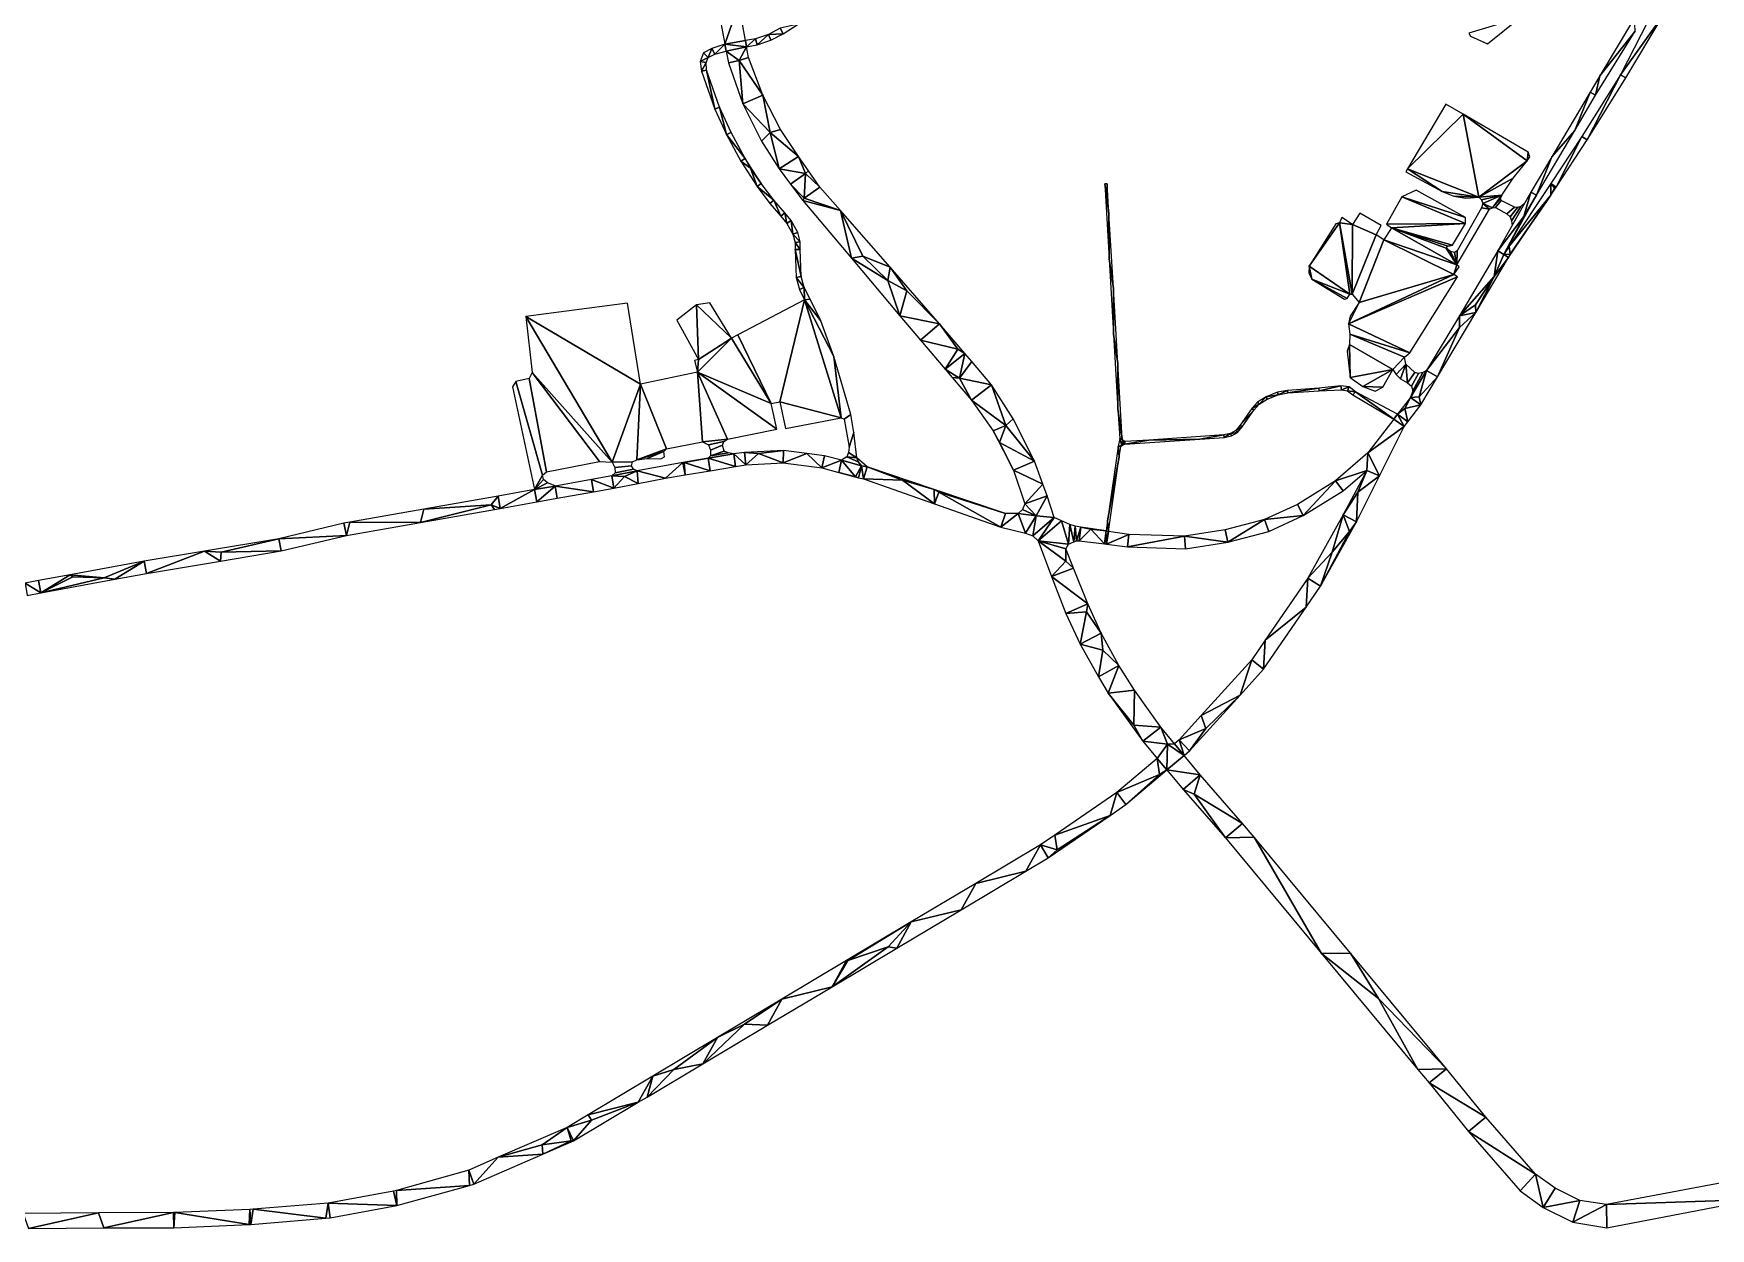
# Model space of a CAD drawing. Extents: x -30359 to 26190, y -30889 to 30041.
# Drawn here: x -3902 to 2783, y -12886 to -8122 of the extents above; entities that cross this region are included whole.
import ezdxf

# ---------------------------------------------------------------- set-up
doc = ezdxf.new("R2010")
doc.units = 0

msp = doc.modelspace()

# ---------------------------------------------------------------- linework, layer by layer
at = {"layer": 'mg_to_dxf', "color": 251}
for points in [[(-1145.38, -8165.16), (-1089.5, -8005.16), (-1173.38, -8016.16)], [(-1063.75, -8150.16), (-1089.5, -8005.16), (-1145.38, -8165.16)], [(2599.13, -8044.16), (2561.5, -8019.16), (2424.5, -8286.16)], [(-913, -8123.16), (-853.63, -8085.16), (-925.5, -8101.16)], [(1819.75, -8121.16), (1827.13, -8133.16), (1894, -8163.16), (2023.88, -8059.16)], [(2481, -8059.16), (2342, -8290.16), (2483, -8113.16)], [(2599.13, -8044.16), (2424.5, -8286.16), (2445.63, -8299.16)], [(-1059.37, -8175.16), (-1063.75, -8150.16), (-1145.38, -8165.16)], [(-1023.5, -8143.16), (-1063.75, -8150.16), (-1059.37, -8175.16)], [(-1023.5, -8143.16), (-1059.37, -8175.16), (-1017.25, -8167.16)], [(-972.12, -8126.16), (-1023.5, -8143.16), (-1017.25, -8167.16)], [(-1017.25, -8167.16), (-962.25, -8149.16), (-972.12, -8126.16)], [(-913, -8123.16), (-925.5, -8101.16), (-972.12, -8126.16)], [(-972.12, -8126.16), (-962.25, -8149.16), (-913, -8123.16)], [(2342, -8290.16), (2325.13, -8368.16), (2483, -8113.16)], [(-1231.25, -8199.16), (-1244, -8234.16), (-1212.13, -8218.16)], [(-1212.13, -8218.16), (-1244, -8234.16), (-1220.5, -8238.16)], [(-1231.25, -8199.16), (-1212.13, -8218.16), (-1198.13, -8182.16)], [(-1212.13, -8218.16), (-1186.25, -8204.16), (-1198.13, -8182.16)], [(-1198.13, -8182.16), (-1186.25, -8204.16), (-1145.38, -8165.16)], [(-1186.25, -8204.16), (-1140.38, -8192.16), (-1145.38, -8165.16)], [(-1145.38, -8165.16), (-1140.38, -8192.16), (-1059.37, -8175.16)], [(-1140.38, -8192.16), (-1089, -8230.16), (-1059.37, -8175.16)], [(-1140.38, -8192.16), (-1131.38, -8239.16), (-1089, -8230.16)], [(-1089, -8230.16), (-1051.75, -8218.16), (-1059.37, -8175.16)], [(-1089, -8230.16), (-994.75, -8368.16), (-1051.75, -8218.16)], [(-1238.63, -8272.16), (-1220.5, -8238.16), (-1244, -8234.16)], [(-1218.75, -8268.16), (-1220.5, -8238.16), (-1238.63, -8272.16)], [(-1185.88, -8424.16), (-1218.75, -8268.16), (-1238.63, -8272.16)], [(-1167.25, -8416.16), (-1218.75, -8268.16), (-1185.88, -8424.16)], [(-1073.63, -8402.16), (-1089, -8230.16), (-1131.38, -8239.16)], [(-1073.63, -8402.16), (-994.75, -8368.16), (-1089, -8230.16)], [(2270.88, -8533.16), (2291.88, -8546.16), (2424.38, -8286.16)], [(2445.63, -8299.16), (2424.38, -8286.16), (2291.88, -8546.16)], [(2445.63, -8299.16), (2424.5, -8286.16), (2424.38, -8286.16)], [(2303.63, -8356.16), (2325.13, -8368.16), (2342, -8290.16)], [(-1138.5, -8525.16), (-1167.25, -8416.16), (-1185.88, -8424.16)], [(-1167.25, -8416.16), (-1138.5, -8525.16), (-1120.63, -8516.16)], [(-964.5, -8516.16), (-994.75, -8368.16), (-1073.63, -8402.16)], [(-964.5, -8516.16), (-1073.63, -8402.16), (-999.62, -8551.16)], [(-923.75, -8505.16), (-994.75, -8368.16), (-964.5, -8516.16)], [(1797, -8444.16), (1727.75, -8404.16), (1575.63, -8662.16)], [(2242.13, -8508.16), (2303.63, -8356.16), (2150.63, -8614.16)], [(2303.63, -8356.16), (2242.13, -8508.16), (2325.13, -8368.16)], [(1797, -8444.16), (1797, -8444.16), (1575.63, -8662.16), (1860.38, -8774.16)], [(1860.38, -8774.16), (1860.38, -8774.16), (2052.38, -8629.16), (1797, -8444.16)], [(1797, -8444.16), (1797, -8444.16), (2052.38, -8629.16), (2056.25, -8595.16)], [(-1065.13, -8620.16), (-1120.63, -8516.16), (-1138.5, -8525.16)], [(-1138.5, -8525.16), (-1082.37, -8631.16), (-1065.13, -8620.16)], [(-929.75, -8662.16), (-964.5, -8516.16), (-999.62, -8551.16)], [(-851.88, -8612.16), (-923.75, -8505.16), (-964.5, -8516.16)], [(-851.88, -8612.16), (-964.5, -8516.16), (-929.75, -8662.16)], [(2242.13, -8508.16), (2150.63, -8614.16), (2089.13, -8766.16)], [(2167.88, -8734.16), (2270.88, -8533.16), (2147.13, -8720.16)], [(2291.88, -8546.16), (2270.88, -8533.16), (2167.88, -8734.16)], [(-1065.13, -8620.16), (-1082.37, -8631.16), (-1043.88, -8659.16)], [(-1065.13, -8620.16), (-1043.88, -8659.16), (-1000.87, -8720.16)], [(-823.88, -8680.16), (-851.88, -8612.16), (-929.75, -8662.16)], [(-812.63, -8669.16), (-851.88, -8612.16), (-823.88, -8680.16)], [(2056.25, -8595.16), (2056.25, -8595.16), (2052.38, -8629.16), (2062.5, -8613.16)], [(2150.63, -8614.16), (2067.5, -8754.16), (2089.13, -8766.16)], [(-1043.88, -8659.16), (-1082.37, -8631.16), (-1017.37, -8732.16)], [(-1043.88, -8659.16), (-1017.37, -8732.16), (-1000.87, -8720.16)], [(-883.62, -8723.16), (-823.88, -8680.16), (-929.75, -8662.16)], [(-830, -8778.16), (-823.88, -8680.16), (-883.62, -8723.16)], [(-767.38, -8734.16), (-823.88, -8680.16), (-830, -8778.16)], [(-812.63, -8669.16), (-823.88, -8680.16), (-767.38, -8734.16)], [(1713.75, -8752.16), (1713.75, -8752.16), (1575.63, -8662.16), (1568.88, -8674.16)], [(1860.38, -8774.16), (1860.38, -8774.16), (1575.63, -8662.16), (1713.75, -8752.16)], [(1996.38, -8698.16), (1996.38, -8698.16), (2052.38, -8629.16), (1860.38, -8774.16)], [(-1000.87, -8720.16), (-1017.37, -8732.16), (-951.12, -8787.16)], [(-1017.37, -8732.16), (-966.63, -8799.16), (-951.12, -8787.16)], [(-830, -8778.16), (-883.62, -8723.16), (-834.38, -8788.16)], [(-685, -8828.16), (-767.38, -8734.16), (-830, -8778.16)], [(378.63, -8721.16), (368.63, -8721.16), (378.63, -8779.16)], [(368.63, -8721.16), (386.25, -9020.16), (385.5, -8839.16)], [(378.63, -8779.16), (368.63, -8721.16), (385.5, -8839.16)], [(378.63, -8721.16), (378.63, -8779.16), (385.5, -8839.16)], [(1553.13, -8773.16), (1553.13, -8773.16), (1807, -8856.16), (1610.13, -8746.16)], [(1860.38, -8774.16), (1860.38, -8774.16), (1713.75, -8752.16), (1759.88, -8771.16)], [(1860.38, -8774.16), (1951, -8767.16), (1996.38, -8698.16)], [(2067.5, -8754.16), (1935.88, -8989.16), (2038.63, -8852.16)], [(2146.25, -8766.16), (2147.13, -8720.16), (1981, -8970.16)], [(2067.5, -8754.16), (2038.63, -8852.16), (2089.13, -8766.16)], [(2146.25, -8766.16), (2161.5, -8737.16), (2147.13, -8720.16)], [(2146.25, -8766.16), (2167.88, -8734.16), (2161.5, -8737.16)], [(2161.5, -8737.16), (2167.88, -8734.16), (2147.13, -8720.16)], [(-951.12, -8787.16), (-966.63, -8799.16), (-922, -8850.16)], [(-951.12, -8787.16), (-922, -8850.16), (-906.63, -8837.16)], [(-685, -8828.16), (-830, -8778.16), (-834.38, -8788.16)], [(-834.38, -8788.16), (-641.25, -9017.16), (-685, -8828.16)], [(1491.13, -8882.16), (1491.13, -8882.16), (1807, -8879.16), (1553.13, -8773.16)], [(1553.13, -8773.16), (1553.13, -8773.16), (1807, -8879.16), (1807, -8856.16)], [(1807.88, -8779.16), (1807.88, -8779.16), (1860.38, -8774.16), (1759.88, -8771.16)], [(1871, -8817.16), (1772.88, -8989.16), (1772.38, -9044.16), (1902.63, -8822.16)], [(1860.38, -8774.16), (1871, -8785.16), (1951, -8767.16)], [(1871, -8785.16), (1875.5, -8800.16), (1951, -8767.16)], [(1875.5, -8800.16), (1875.5, -8800.16), (1871, -8817.16), (1902.63, -8822.16)], [(1951, -8767.16), (1951, -8767.16), (1875.5, -8800.16), (1914.38, -8817.16)], [(1875.5, -8800.16), (1875.5, -8800.16), (1902.63, -8822.16), (1914.38, -8817.16)], [(1951, -8767.16), (1951, -8767.16), (1914.38, -8817.16), (1946, -8781.16)], [(1914.38, -8817.16), (1926.88, -8815.16), (1949.25, -8788.16), (1946, -8781.16)], [(1926.88, -8815.16), (1971, -8841.16), (2002.5, -8814.16), (1949.25, -8788.16)], [(2038.63, -8852.16), (1958.88, -9003.16), (2089.13, -8766.16)], [(1971, -8841.16), (1984.75, -8853.16), (2013.88, -8815.16), (2002.5, -8814.16)], [(2146.25, -8766.16), (1985.38, -9001.16), (1978.75, -9015.16)], [(2146.25, -8766.16), (1981, -8970.16), (1985.38, -9001.16)], [(1984.75, -8853.16), (1990.25, -8869.16), (2026.75, -8811.16), (2013.88, -8815.16)], [(1990.25, -8869.16), (1992.25, -8888.16), (2044.5, -8795.16), (2026.75, -8811.16)], [(-906.63, -8837.16), (-922, -8850.16), (-898.63, -8879.16)], [(-898.63, -8879.16), (-882, -8868.16), (-906.63, -8837.16)], [(-882, -8868.16), (-898.63, -8879.16), (-874.13, -8922.16)], [(-882, -8868.16), (-874.13, -8922.16), (-855.38, -8915.16)], [(-487.37, -9053.16), (-685, -8828.16), (-595.88, -9010.16)], [(-595.88, -9010.16), (-685, -8828.16), (-641.25, -9017.16)], [(386.25, -9020.16), (403.13, -9138.16), (385.5, -8839.16)], [(1304.5, -8877.16), (1304.5, -8877.16), (1183.38, -9050.16), (1345.13, -9161.16)], [(1304.5, -8877.16), (1304.5, -8877.16), (1289.5, -8881.16), (1183.38, -9050.16)], [(1356, -8884.16), (1356, -8884.16), (1313.63, -8855.16), (1304.5, -8877.16)], [(1354.38, -9161.16), (1354.38, -9161.16), (1304.5, -8877.16), (1345.13, -9161.16)], [(1356, -8884.16), (1356, -8884.16), (1304.5, -8877.16), (1354.38, -9161.16)], [(1356, -8884.16), (1354.38, -9161.16), (1451.25, -8925.16)], [(1451.25, -8925.16), (1470.25, -8888.16), (1385.63, -8838.16), (1356, -8884.16)], [(1512.38, -8897.16), (1512.38, -8897.16), (1807, -8879.16), (1491.13, -8882.16)], [(1512.38, -8897.16), (1512.38, -8897.16), (1755.5, -8966.16), (1807, -8879.16)], [(1935.88, -8989.16), (1958.88, -9003.16), (2038.63, -8852.16)], [(-855.38, -8915.16), (-874.13, -8922.16), (-846, -8952.16)], [(-846, -8952.16), (-874.13, -8922.16), (-865.88, -8955.16)], [(-846, -8952.16), (-865.88, -8955.16), (-845.13, -8983.16)], [(-865.13, -8983.16), (-845.13, -8983.16), (-865.88, -8955.16)], [(1481.5, -8945.16), (1451.25, -8925.16), (1354.38, -9161.16), (1383.38, -9194.16)], [(1383.38, -9194.16), (1383.38, -9194.16), (1760, -9083.16), (1481.5, -8945.16)], [(1512.38, -8897.16), (1512.38, -8897.16), (1481.5, -8945.16), (1772.38, -9044.16)], [(1481.5, -8945.16), (1481.5, -8945.16), (1760, -9083.16), (1772.38, -9044.16)], [(1512.38, -8897.16), (1512.38, -8897.16), (1772.38, -9044.16), (1729.63, -8978.16)], [(1736.13, -8970.16), (1736.13, -8970.16), (1755.5, -8966.16), (1512.38, -8897.16)], [(1512.38, -8897.16), (1729.63, -8978.16), (1736.13, -8970.16)], [(-865.13, -8983.16), (-860.88, -9094.16), (-841, -9091.16)], [(-845.13, -8983.16), (-865.13, -8983.16), (-841, -9091.16)], [(-496.25, -9107.16), (-595.88, -9010.16), (-641.25, -9017.16)], [(-496.25, -9107.16), (-641.25, -9017.16), (-448, -9247.16)], [(-487.37, -9053.16), (-595.88, -9010.16), (-496.25, -9107.16)], [(403.13, -9138.16), (386.25, -9020.16), (403.75, -9320.16)], [(1729.63, -8978.16), (1729.63, -8978.16), (1772.38, -9044.16), (1747, -8991.16)], [(1736.13, -8970.16), (1736.13, -8970.16), (1744.63, -8969.16), (1755.5, -8966.16)], [(1772.38, -9044.16), (1762.5, -8995.16), (1747, -8991.16)], [(1772.88, -8989.16), (1762.5, -8995.16), (1772.38, -9044.16)], [(1782.13, -9247.16), (1921.13, -9091.16), (1935.88, -8989.16)], [(1921.13, -9091.16), (1848.38, -9234.16), (1978.75, -9015.16)], [(1935.88, -8989.16), (1921.13, -9091.16), (1958.88, -9003.16)], [(1921.13, -9091.16), (1978.75, -9015.16), (1958.88, -9003.16)], [(1985.38, -9001.16), (1981, -8970.16), (1958.88, -9003.16)], [(1958.88, -9003.16), (1978.75, -9015.16), (1985.38, -9001.16)], [(-841, -9091.16), (-860.88, -9094.16), (-829.5, -9134.16)], [(-487.37, -9053.16), (-496.25, -9107.16), (-420.63, -9148.16)], [(-487.37, -9053.16), (-420.63, -9148.16), (-289.75, -9279.16)], [(1193.75, -9101.16), (1193.75, -9101.16), (1183.38, -9050.16), (1181.75, -9078.16)], [(1345.13, -9161.16), (1345.13, -9161.16), (1183.38, -9050.16), (1193.75, -9101.16)], [(1760, -9083.16), (1760, -9083.16), (1340.13, -9280.16), (1774.25, -9092.16)], [(1383.38, -9194.16), (1383.38, -9194.16), (1340.13, -9280.16), (1760, -9083.16)], [(1772.38, -9044.16), (1772.38, -9044.16), (1760, -9083.16), (1781.5, -9052.16)], [(1782.13, -9247.16), (1847, -9203.16), (1921.13, -9091.16)], [(1847, -9203.16), (1848.38, -9234.16), (1921.13, -9091.16)], [(-829.5, -9134.16), (-860.88, -9094.16), (-848.25, -9142.16)], [(-829.5, -9134.16), (-848.25, -9142.16), (-828.87, -9184.16)], [(-805, -9181.16), (-829.5, -9134.16), (-828.87, -9184.16)], [(-420.63, -9148.16), (-496.25, -9107.16), (-448, -9247.16)], [(-289.75, -9279.16), (-420.63, -9148.16), (-448, -9247.16)], [(403.13, -9138.16), (403.75, -9320.16), (420.75, -9438.16)], [(1334.88, -9178.16), (1334.88, -9178.16), (1193.75, -9101.16), (1324.88, -9181.16)], [(1334.88, -9178.16), (1334.88, -9178.16), (1345.13, -9161.16), (1193.75, -9101.16)], [(1774.25, -9092.16), (1774.25, -9092.16), (1340.13, -9280.16), (1584.75, -9395.16)], [(-1481.63, -9520.16), (-1481.63, -9520.16), (-1534.38, -9197.16), (-1939.25, -9250.16)], [(-1250.75, -9421.16), (-1250.75, -9421.16), (-1258.88, -9203.16), (-1336.88, -9265.16)], [(-1119.88, -9336.16), (-1119.88, -9336.16), (-1205.88, -9196.16), (-1258.88, -9203.16)], [(-1119.88, -9336.16), (-1119.88, -9336.16), (-1258.88, -9203.16), (-1250.75, -9421.16)], [(-961.38, -9597.16), (-926.88, -9590.16), (-828.87, -9184.16), (-1094.63, -9323.16)], [(-926.88, -9590.16), (-926.88, -9590.16), (-682.12, -9654.16), (-828.87, -9184.16)], [(-805, -9181.16), (-805, -9181.16), (-828.87, -9184.16), (-763.5, -9267.16)], [(-828.87, -9184.16), (-828.87, -9184.16), (-711.12, -9409.16), (-763.5, -9267.16)], [(-828.87, -9184.16), (-828.87, -9184.16), (-682.12, -9654.16), (-711.12, -9409.16)], [(1383.38, -9194.16), (1383.38, -9194.16), (1347.38, -9249.16), (1340.13, -9280.16)], [(1782.13, -9247.16), (1848.38, -9234.16), (1847, -9203.16)], [(-1595.5, -9831.16), (-1595.5, -9831.16), (-1939.25, -9250.16), (-1913.5, -9474.16)], [(-1481.63, -9520.16), (-1481.63, -9520.16), (-1939.25, -9250.16), (-1595.5, -9831.16)], [(-448, -9247.16), (-366.13, -9344.16), (-289.75, -9279.16)], [(-366.13, -9344.16), (-216.63, -9381.16), (-289.75, -9279.16)], [(-216.63, -9381.16), (-189.75, -9397.16), (-289.75, -9279.16)], [(1584.75, -9395.16), (1584.75, -9395.16), (1340.13, -9280.16), (1345.75, -9321.16)], [(1651.75, -9465.16), (1783, -9294.16), (1782.13, -9247.16)], [(1694.63, -9491.16), (1848.38, -9234.16), (1783, -9294.16)], [(1783, -9294.16), (1848.38, -9234.16), (1782.13, -9247.16)], [(-1119.88, -9336.16), (-1250.75, -9421.16), (-1254.75, -9472.16)], [(-1254.75, -9472.16), (-1254.75, -9472.16), (-961.38, -9597.16), (-1119.88, -9336.16)], [(-1119.88, -9336.16), (-1119.88, -9336.16), (-961.38, -9597.16), (-1094.63, -9323.16)], [(-366.13, -9344.16), (-267.88, -9460.16), (-216.63, -9381.16)], [(420.75, -9438.16), (403.75, -9320.16), (421.38, -9619.16)], [(1345.75, -9321.16), (1344.5, -9362.16), (1517, -9461.16), (1563.25, -9412.16)], [(1584.75, -9395.16), (1584.75, -9395.16), (1345.75, -9321.16), (1563.25, -9412.16)], [(1651.75, -9465.16), (1694.63, -9491.16), (1783, -9294.16)], [(-1250.75, -9421.16), (-1267.38, -9426.16), (-1254.75, -9472.16)], [(-682.12, -9654.16), (-669.63, -9660.16), (-643.13, -9641.16), (-711.12, -9409.16)], [(-267.88, -9460.16), (-189.75, -9397.16), (-216.63, -9381.16)], [(-189.75, -9397.16), (-267.88, -9460.16), (-210.5, -9496.16)], [(-189.75, -9397.16), (-210.5, -9496.16), (-161.63, -9430.16)], [(1344.5, -9362.16), (1344.5, -9362.16), (1335.63, -9388.16), (1346.38, -9493.16)], [(1344.5, -9362.16), (1344.5, -9362.16), (1346.38, -9493.16), (1517, -9461.16)], [(1517, -9461.16), (1530.25, -9482.16), (1568.25, -9440.16), (1563.25, -9412.16)], [(-1913.5, -9474.16), (-1925.88, -9497.16), (-1857.25, -9869.16), (-1646, -9828.16)], [(-1595.5, -9831.16), (-1595.5, -9831.16), (-1913.5, -9474.16), (-1646, -9828.16)], [(-1254.75, -9472.16), (-1481.63, -9520.16), (-1378.63, -9778.16), (-1234.5, -9750.16)], [(-1254.75, -9472.16), (-1254.75, -9472.16), (-938.25, -9699.16), (-961.38, -9597.16)], [(-1234.5, -9750.16), (-1234.5, -9750.16), (-1135.5, -9739.16), (-1254.75, -9472.16)], [(-1254.75, -9472.16), (-1254.75, -9472.16), (-1135.5, -9739.16), (-938.25, -9699.16)], [(-239.88, -9493.16), (-210.5, -9496.16), (-267.88, -9460.16)], [(-83.38, -9522.16), (-161.63, -9430.16), (-210.5, -9496.16)], [(420.75, -9438.16), (421.38, -9619.16), (438.38, -9737.16)], [(1517, -9461.16), (1517, -9461.16), (1346.38, -9493.16), (1397.25, -9529.16)], [(1517, -9461.16), (1517, -9461.16), (1397.25, -9529.16), (1477.75, -9532.16)], [(1530.25, -9482.16), (1530.25, -9482.16), (1547.75, -9499.16), (1568.25, -9440.16)], [(1568.25, -9440.16), (1568.25, -9440.16), (1547.75, -9499.16), (1575.5, -9515.16)], [(1568.25, -9440.16), (1568.25, -9440.16), (1575.5, -9515.16), (1604.88, -9474.16)], [(1575.5, -9515.16), (1591.13, -9528.16), (1619.63, -9477.16), (1604.88, -9474.16)], [(1651.75, -9465.16), (1587.63, -9573.16), (1621.88, -9570.16)], [(1596.25, -9547.16), (1587.63, -9573.16), (1651.75, -9465.16), (1637.13, -9473.16)], [(1591.13, -9528.16), (1596.25, -9547.16), (1637.13, -9473.16), (1619.63, -9477.16)], [(1651.75, -9465.16), (1621.88, -9570.16), (1694.63, -9491.16)], [(1621.88, -9570.16), (1629, -9602.16), (1694.63, -9491.16)], [(-1979, -9509.16), (-1991.63, -9530.16), (-1905, -9940.16), (-1872, -9883.16)], [(-1925.88, -9497.16), (-1979, -9509.16), (-1872, -9883.16), (-1857.25, -9869.16)], [(-1481.63, -9520.16), (-1595.5, -9831.16), (-1513.75, -9830.16), (-1496.75, -9822.16)], [(-1481.63, -9520.16), (-1481.63, -9520.16), (-1496.75, -9822.16), (-1378.63, -9778.16)], [(-239.88, -9493.16), (-162.88, -9584.16), (-210.5, -9496.16)], [(-210.5, -9496.16), (-162.88, -9584.16), (-83.38, -9522.16)], [(-83.38, -9522.16), (-162.88, -9584.16), (-25.63, -9685.16)], [(-83.38, -9522.16), (-25.63, -9685.16), (3.88, -9658.16)], [(1059.5, -9562.16), (1056.63, -9552.16), (1012.25, -9571.16)], [(1059.5, -9562.16), (1096.63, -9545.16), (1056.63, -9552.16)], [(1059.5, -9562.16), (1097.88, -9555.16), (1096.63, -9545.16)], [(1096.63, -9545.16), (1097.88, -9555.16), (1221.88, -9536.16)], [(1097.88, -9555.16), (1223, -9547.16), (1221.88, -9536.16)], [(1221.88, -9536.16), (1223, -9547.16), (1310.13, -9526.16)], [(1223, -9547.16), (1312, -9543.16), (1310.13, -9526.16)], [(1310.13, -9526.16), (1312, -9543.16), (1342.38, -9530.16)], [(1312, -9543.16), (1336.75, -9546.16), (1342.38, -9530.16)], [(1342.38, -9530.16), (1336.75, -9546.16), (1368, -9550.16)], [(1336.75, -9546.16), (1357.88, -9562.16), (1368, -9550.16)], [(1368, -9550.16), (1357.88, -9562.16), (1520.75, -9660.16)], [(1368, -9550.16), (1520.75, -9660.16), (1535.88, -9640.16)], [(1477.75, -9532.16), (1477.75, -9532.16), (1397.25, -9529.16), (1446.88, -9548.16)], [(-926.88, -9590.16), (-926.88, -9590.16), (-903.5, -9697.16), (-682.12, -9654.16)], [(-162.88, -9584.16), (-76.25, -9706.16), (-25.63, -9685.16)], [(438.38, -9737.16), (421.38, -9619.16), (428.25, -9736.16)], [(963, -9623.16), (955.25, -9617.16), (908.63, -9684.16)], [(963, -9623.16), (908.63, -9684.16), (916.63, -9690.16)], [(984.13, -9600.16), (977.75, -9592.16), (955.25, -9617.16)], [(963, -9623.16), (984.13, -9600.16), (955.25, -9617.16)], [(1012.25, -9571.16), (977.75, -9592.16), (984.13, -9600.16)], [(1016.75, -9580.16), (1012.25, -9571.16), (984.13, -9600.16)], [(1059.5, -9562.16), (1012.25, -9571.16), (1016.75, -9580.16)], [(1535.88, -9640.16), (1565, -9617.16), (1587.63, -9573.16)], [(1535.88, -9640.16), (1576.25, -9670.16), (1565, -9617.16)], [(1587.63, -9573.16), (1565, -9617.16), (1629, -9602.16)], [(1565, -9617.16), (1576.25, -9670.16), (1629, -9602.16)], [(1587.63, -9573.16), (1629, -9602.16), (1621.88, -9570.16)], [(-669.63, -9660.16), (-650.5, -9771.16), (-631.75, -9712.16), (-643.13, -9641.16)], [(-76.25, -9706.16), (-51.5, -9753.16), (-25.63, -9685.16)], [(-25.63, -9685.16), (-51.5, -9753.16), (88.25, -9827.16)], [(-25.63, -9685.16), (88.25, -9827.16), (3.88, -9658.16)], [(916.63, -9690.16), (908.63, -9684.16), (891.38, -9704.16)], [(916.63, -9690.16), (891.38, -9704.16), (897.75, -9712.16)], [(1561.63, -9689.16), (1520.75, -9660.16), (1417, -9794.16)], [(1463.5, -9886.16), (1561.63, -9689.16), (1417, -9794.16)], [(1535.88, -9640.16), (1520.75, -9660.16), (1561.63, -9689.16)], [(1561.63, -9689.16), (1576.25, -9670.16), (1535.88, -9640.16)], [(-1149.38, -9748.16), (-1135.5, -9739.16), (-1234.5, -9750.16), (-1210.63, -9762.16)], [(-1154.5, -9763.16), (-1149.38, -9748.16), (-1210.63, -9762.16), (-1203.13, -9783.16)], [(-650.5, -9771.16), (-652.5, -9793.16), (-620.13, -9813.16), (-631.75, -9712.16)], [(4.38, -9863.16), (-51.5, -9753.16), (-76.25, -9706.16)], [(4.38, -9863.16), (88.25, -9827.16), (-51.5, -9753.16)], [(428.25, -9736.16), (422.25, -9768.16), (436.5, -9764.16)], [(438.38, -9737.16), (428.25, -9736.16), (440.5, -9743.16)], [(428.25, -9736.16), (436.5, -9764.16), (440.5, -9743.16)], [(440.5, -9743.16), (436.5, -9764.16), (443, -9760.16)], [(440.5, -9743.16), (443, -9760.16), (444.63, -9746.16)], [(444.63, -9746.16), (443, -9760.16), (449, -9749.16)], [(449, -9749.16), (443, -9760.16), (448.75, -9759.16)], [(543.75, -9743.16), (448.75, -9759.16), (747.88, -9739.16)], [(543.75, -9743.16), (449, -9749.16), (448.75, -9759.16)], [(842.88, -9722.16), (543.75, -9743.16), (747.88, -9739.16)], [(844.38, -9732.16), (842.88, -9722.16), (747.88, -9739.16)], [(844.38, -9732.16), (870, -9716.16), (842.88, -9722.16)], [(870, -9716.16), (844.38, -9732.16), (873.63, -9726.16)], [(897.75, -9712.16), (891.38, -9704.16), (870, -9716.16)], [(897.75, -9712.16), (870, -9716.16), (873.63, -9726.16)], [(-1378.63, -9778.16), (-1378.63, -9778.16), (-1496.75, -9822.16), (-1388.75, -9788.16)], [(-1496.75, -9822.16), (-1496.75, -9822.16), (-1455, -9816.16), (-1388.75, -9788.16)], [(-1455, -9816.16), (-1400.75, -9817.16), (-1386.75, -9810.16), (-1388.75, -9788.16)], [(-1212, -9815.16), (-1312.88, -9832.16), (-1307.38, -9832.16)], [(-1307.38, -9832.16), (-1203.88, -9865.16), (-1212, -9815.16)], [(-1203, -9806.16), (-1212, -9815.16), (-1110, -9798.16), (-1132, -9794.16)], [(-1103.25, -9848.16), (-1110, -9798.16), (-1212, -9815.16)], [(-1103.25, -9848.16), (-1212, -9815.16), (-1203.88, -9865.16)], [(-1148.13, -9787.16), (-1154.5, -9763.16), (-1203.13, -9783.16), (-1203, -9806.16)], [(-1132, -9794.16), (-1148.13, -9787.16), (-1203, -9806.16)], [(-1067.38, -9792.16), (-1110, -9798.16), (-1062, -9841.16)], [(-1062, -9841.16), (-1110, -9798.16), (-1103.25, -9848.16)], [(-1067.38, -9792.16), (-1011.5, -9797.16), (-911.5, -9784.16)], [(-1067.38, -9792.16), (-1062, -9841.16), (-1011.5, -9797.16)], [(-1011.5, -9797.16), (-1062, -9841.16), (-913.37, -9834.16)], [(-1011.5, -9797.16), (-913.37, -9834.16), (-911.5, -9784.16)], [(-911.5, -9784.16), (-913.37, -9834.16), (-819.13, -9796.16)], [(-819.13, -9796.16), (-913.37, -9834.16), (-758.75, -9854.16)], [(-758.75, -9854.16), (-749, -9805.16), (-819.13, -9796.16)], [(-681.38, -9823.16), (-749, -9805.16), (-758.75, -9854.16)], [(-691.25, -9872.16), (-681.38, -9823.16), (-758.75, -9854.16)], [(-691.25, -9872.16), (-625.25, -9889.16), (-681.38, -9823.16)], [(-660.13, -9810.16), (-681.38, -9823.16), (-600.63, -9845.16), (-613.75, -9830.16)], [(-625.25, -9889.16), (-600.63, -9845.16), (-681.38, -9823.16)], [(-652.5, -9793.16), (-660.13, -9810.16), (-620.13, -9813.16)], [(-660.13, -9810.16), (-613.75, -9830.16), (-620.13, -9813.16)], [(-613.75, -9830.16), (-600.63, -9845.16), (-578.5, -9850.16), (-620.13, -9813.16)], [(422.25, -9768.16), (380, -10065.16), (426.38, -9810.16)], [(426.38, -9810.16), (380, -10065.16), (384.13, -10107.16)], [(422.25, -9768.16), (432.13, -9770.16), (436.5, -9764.16)], [(432.13, -9770.16), (422.25, -9768.16), (426.38, -9810.16)], [(1417, -9794.16), (1288.88, -9905.16), (1412.88, -9864.16)], [(1417, -9794.16), (1412.88, -9864.16), (1463.5, -9886.16)], [(-1905, -9940.16), (-1869.25, -9900.16), (-1872, -9883.16)], [(-1677.75, -9900.16), (-1588.5, -9934.16), (-1596, -9885.16)], [(-1582.75, -9873.16), (-1596, -9885.16), (-1495.25, -9866.16), (-1510.25, -9859.16)], [(-1596, -9885.16), (-1546.38, -9888.16), (-1495.25, -9866.16)], [(-1596, -9885.16), (-1588.5, -9934.16), (-1546.38, -9888.16)], [(-1517.25, -9845.16), (-1513.75, -9830.16), (-1595.5, -9831.16), (-1584.5, -9852.16)], [(-1546.38, -9888.16), (-1588.5, -9934.16), (-1491.63, -9916.16)], [(-1510.25, -9859.16), (-1517.25, -9845.16), (-1584.5, -9852.16), (-1582.75, -9873.16)], [(-1546.38, -9888.16), (-1491.63, -9916.16), (-1495.25, -9866.16)], [(-1382, -9895.16), (-1312.88, -9832.16), (-1495.25, -9866.16)], [(-1495.25, -9866.16), (-1491.63, -9916.16), (-1382, -9895.16)], [(-1312.88, -9832.16), (-1382, -9895.16), (-1304.25, -9881.16)], [(-1307.38, -9832.16), (-1312.88, -9832.16), (-1304.25, -9881.16)], [(-1203.88, -9865.16), (-1307.38, -9832.16), (-1304.25, -9881.16)], [(-613.63, -9893.16), (-625.25, -9889.16), (-691.25, -9872.16)], [(-613.63, -9893.16), (-600.63, -9845.16), (-625.25, -9889.16)], [(-613.63, -9893.16), (-593, -9898.16), (-600.63, -9845.16)], [(-593, -9898.16), (-578.5, -9850.16), (-600.63, -9845.16)], [(-437.5, -9903.16), (-578.5, -9850.16), (-593, -9898.16)], [(-311.25, -9940.16), (-578.5, -9850.16), (-437.5, -9903.16)], [(121.38, -9919.16), (88.25, -9827.16), (4.38, -9863.16)], [(50.13, -9997.16), (121.38, -9919.16), (4.38, -9863.16)], [(1318.63, -9945.16), (1412.88, -9864.16), (1288.88, -9905.16)], [(1377.63, -9951.16), (1412.88, -9864.16), (1318.88, -10041.16)], [(1371.88, -10069.16), (1463.5, -9886.16), (1377.63, -9951.16)], [(1463.5, -9886.16), (1412.88, -9864.16), (1377.63, -9951.16)], [(-1905, -9940.16), (-2050, -9966.16), (-2041.25, -10015.16)], [(-2041.25, -10015.16), (-1895.38, -9989.16), (-1905, -9940.16)], [(-1905, -9940.16), (-1852.25, -9913.16), (-1869.25, -9900.16)], [(-1905, -9940.16), (-1822.75, -9926.16), (-1822.75, -9925.16), (-1852.25, -9913.16)], [(-1822.75, -9926.16), (-1905, -9940.16), (-1895.38, -9989.16)], [(-1822.75, -9926.16), (-1895.38, -9989.16), (-1814.63, -9975.16)], [(-1822.75, -9926.16), (-1668.88, -9949.16), (-1677.75, -9900.16)], [(-1822.75, -9926.16), (-1814.63, -9975.16), (-1668.88, -9949.16)], [(-1677.75, -9900.16), (-1668.88, -9949.16), (-1588.5, -9934.16)], [(-310, -9997.16), (-437.5, -9903.16), (-593, -9898.16)], [(-311.25, -9940.16), (-437.5, -9903.16), (-310, -9997.16)], [(-311.25, -9940.16), (-310, -9997.16), (-293.25, -9951.16)], [(-311.25, -9940.16), (-293.25, -9951.16), (-27, -10035.16)], [(-293.25, -9951.16), (-310, -9997.16), (-46, -10090.16)], [(-27, -10035.16), (-293.25, -9951.16), (-46, -10090.16)], [(121.38, -9919.16), (50.13, -9997.16), (139.25, -9965.16)], [(1136.38, -10000.16), (1160.13, -10044.16), (1288.88, -9905.16)], [(1288.88, -9905.16), (1160.13, -10044.16), (1318.63, -9945.16)], [(1371.88, -10069.16), (1377.63, -9951.16), (1318.88, -10041.16)], [(-2640.75, -10070.16), (-2358.88, -10071.16), (-2345.38, -10018.16)], [(-2345.38, -10018.16), (-2358.88, -10071.16), (-2077.63, -10001.16)], [(-2358.88, -10071.16), (-2063.63, -10019.16), (-2077.63, -10001.16)], [(-2345.38, -10018.16), (-2077.63, -10001.16), (-2050, -9966.16)], [(-2077.63, -10001.16), (-2041.25, -10015.16), (-2050, -9966.16)], [(-2077.63, -10001.16), (-2063.63, -10019.16), (-2041.25, -10015.16)], [(95.38, -10045.16), (40.75, -10019.16), (23.75, -10036.16)], [(40.75, -10019.16), (95.38, -10045.16), (50.13, -9997.16)], [(95.38, -10045.16), (139.25, -9965.16), (50.13, -9997.16)], [(167.25, -10051.16), (139.25, -9965.16), (95.38, -10045.16)], [(1136.38, -10000.16), (1005.75, -10059.16), (1160.13, -10044.16)], [(-2923.88, -10136.16), (-2654.25, -10123.16), (-2664.38, -10074.16)], [(-2664.38, -10074.16), (-2654.25, -10123.16), (-2640.75, -10070.16)], [(-2654.25, -10123.16), (-2358.88, -10071.16), (-2640.75, -10070.16)], [(23.75, -10036.16), (-27, -10035.16), (-46, -10090.16)], [(23.75, -10036.16), (-46, -10090.16), (53, -10114.16)], [(95.38, -10045.16), (23.75, -10036.16), (53, -10114.16)], [(53, -10114.16), (82, -10125.16), (95.38, -10045.16)], [(167.25, -10051.16), (95.38, -10045.16), (82, -10125.16)], [(82, -10125.16), (103.5, -10144.16), (167.25, -10051.16)], [(167.25, -10051.16), (103.5, -10144.16), (195.75, -10065.16)], [(224.75, -10158.16), (195.75, -10065.16), (103.5, -10144.16)], [(224.75, -10158.16), (229.38, -10080.16), (195.75, -10065.16)], [(245.38, -10148.16), (229.38, -10080.16), (224.75, -10158.16)], [(229.38, -10080.16), (245.38, -10148.16), (251.38, -10086.16)], [(245.38, -10148.16), (256.5, -10144.16), (251.38, -10086.16)], [(256.5, -10144.16), (273.75, -10090.16), (251.38, -10086.16)], [(256.5, -10144.16), (266.5, -10144.16), (273.75, -10090.16)], [(312.63, -10098.16), (273.75, -10090.16), (266.5, -10144.16)], [(374.25, -10105.16), (273.75, -10090.16), (312.63, -10098.16)], [(380, -10065.16), (374.25, -10105.16), (384.13, -10107.16)], [(848.75, -10101.16), (859.13, -10150.16), (1005.75, -10059.16)], [(1005.75, -10059.16), (859.13, -10150.16), (1022.75, -10107.16)], [(1005.75, -10059.16), (1022.75, -10107.16), (1160.13, -10044.16)], [(1275.38, -10190.16), (1318.88, -10041.16), (1178.25, -10293.16)], [(1371.88, -10069.16), (1343.88, -10107.16), (1229.25, -10325.16)], [(1343.88, -10107.16), (1318.88, -10041.16), (1275.38, -10190.16)], [(1371.88, -10069.16), (1318.88, -10041.16), (1343.88, -10107.16)], [(-2923.88, -10136.16), (-3219.63, -10186.16), (-3153.75, -10190.16)], [(-3153.75, -10190.16), (-2913.88, -10185.16), (-2923.88, -10136.16)], [(-2654.25, -10123.16), (-2923.88, -10136.16), (-2913.88, -10185.16)], [(156.25, -10287.16), (213.88, -10225.16), (103.5, -10144.16)], [(213.88, -10225.16), (212.88, -10177.16), (103.5, -10144.16)], [(212.88, -10177.16), (224.75, -10158.16), (103.5, -10144.16)], [(367.13, -10157.16), (312.63, -10098.16), (266.5, -10144.16)], [(374.25, -10105.16), (312.63, -10098.16), (367.13, -10157.16)], [(367.13, -10157.16), (384.13, -10107.16), (374.25, -10105.16)], [(375.88, -10158.16), (384.13, -10107.16), (367.13, -10157.16)], [(384.13, -10107.16), (375.88, -10158.16), (464.13, -10119.16)], [(459.63, -10169.16), (464.13, -10119.16), (375.88, -10158.16)], [(687.13, -10126.16), (464.13, -10119.16), (459.63, -10169.16)], [(687.13, -10126.16), (459.63, -10169.16), (690.13, -10177.16)], [(848.75, -10101.16), (687.13, -10126.16), (859.13, -10150.16)], [(687.13, -10126.16), (690.13, -10177.16), (859.13, -10150.16)], [(1343.88, -10107.16), (1275.38, -10190.16), (1229.25, -10325.16)], [(-3755.13, -10280.16), (-3620.25, -10292.16), (-3460.13, -10226.16)], [(-3620.25, -10292.16), (-3577.13, -10298.16), (-3460.13, -10226.16)], [(-3451.5, -10275.16), (-3460.13, -10226.16), (-3577.13, -10298.16)], [(-3219.63, -10186.16), (-3460.13, -10226.16), (-3451.5, -10275.16)], [(-3155.75, -10225.16), (-3219.63, -10186.16), (-3451.5, -10275.16)], [(-3153.75, -10190.16), (-3219.63, -10186.16), (-3155.75, -10225.16)], [(-2913.88, -10185.16), (-3153.75, -10190.16), (-3155.75, -10225.16)], [(243.75, -10254.16), (213.88, -10225.16), (156.25, -10287.16)], [(243.75, -10254.16), (212.88, -10177.16), (213.88, -10225.16)], [(1275.38, -10190.16), (1178.25, -10293.16), (1229.25, -10325.16)], [(-3881.25, -10303.16), (-3872.13, -10352.16), (-3755.13, -10280.16)], [(-3755.13, -10280.16), (-3872.13, -10352.16), (-3744.25, -10288.16)], [(-3744.25, -10288.16), (-3872.13, -10352.16), (-3620.25, -10292.16)], [(-3872.13, -10352.16), (-3577.13, -10298.16), (-3620.25, -10292.16)], [(-3755.13, -10280.16), (-3744.25, -10288.16), (-3620.25, -10292.16)], [(156.25, -10287.16), (301, -10396.16), (243.75, -10254.16)], [(213.13, -10434.16), (301, -10396.16), (156.25, -10287.16)], [(1178.25, -10293.16), (1008.63, -10540.16), (1171.63, -10409.16)], [(1171.63, -10409.16), (1229.25, -10325.16), (1178.25, -10293.16)], [(-3881.25, -10303.16), (-3935, -10313.16), (-3872.13, -10352.16)], [(-3872.13, -10352.16), (-3935, -10313.16), (-3927.13, -10363.16)], [(295.88, -10428.16), (301, -10396.16), (213.13, -10434.16)], [(354.88, -10513.16), (301, -10396.16), (295.88, -10428.16)], [(1001.88, -10656.16), (1171.63, -10409.16), (1008.63, -10540.16)], [(271, -10556.16), (295.88, -10428.16), (213.13, -10434.16)], [(354.88, -10513.16), (295.88, -10428.16), (271, -10556.16)], [(354.88, -10513.16), (271, -10556.16), (361, -10581.16)], [(343.75, -10687.16), (361, -10581.16), (271, -10556.16)], [(354.88, -10513.16), (361, -10581.16), (424.25, -10641.16)], [(1008.63, -10540.16), (954.63, -10619.16), (1001.88, -10656.16)], [(361, -10581.16), (343.75, -10687.16), (424.25, -10641.16)], [(954.63, -10619.16), (753.13, -10841.16), (908.13, -10760.16)], [(954.63, -10619.16), (908.13, -10760.16), (1001.88, -10656.16)], [(424.25, -10641.16), (343.75, -10687.16), (382.25, -10752.16)], [(382.25, -10752.16), (487.88, -10740.16), (424.25, -10641.16)], [(485, -10879.16), (487.88, -10740.16), (382.25, -10752.16)], [(520.5, -10943.16), (485, -10879.16), (382.25, -10752.16)], [(485, -10879.16), (591.63, -10888.16), (487.88, -10740.16)], [(706.88, -10982.16), (908.13, -10760.16), (771.63, -10893.16)], [(771.63, -10893.16), (908.13, -10760.16), (753.13, -10841.16)], [(520.5, -10943.16), (591.63, -10888.16), (485, -10879.16)], [(591.63, -10888.16), (520.5, -10943.16), (619, -10955.16)], [(591.63, -10888.16), (619, -10955.16), (646.5, -10954.16)], [(665.13, -10938.16), (771.63, -10893.16), (753.13, -10841.16)], [(665.13, -10938.16), (706.88, -10982.16), (771.63, -10893.16)], [(577.75, -11012.16), (619, -10955.16), (520.5, -10943.16)], [(619, -10955.16), (577.75, -11012.16), (616.13, -11058.16)], [(619, -10955.16), (616.13, -11058.16), (684.88, -11000.16)], [(646.5, -10954.16), (619, -10955.16), (684.88, -11000.16)], [(646.5, -10954.16), (684.88, -11000.16), (665.13, -10938.16)], [(706.88, -10982.16), (665.13, -10938.16), (684.88, -11000.16)], [(416.63, -11148.16), (586.5, -11076.16), (577.75, -11012.16)], [(616.13, -11058.16), (577.75, -11012.16), (586.5, -11076.16)], [(616.13, -11058.16), (749.25, -11078.16), (684.88, -11000.16)], [(586.5, -11076.16), (416.63, -11148.16), (453, -11196.16)], [(616.13, -11058.16), (586.5, -11076.16), (453, -11196.16)], [(749.25, -11078.16), (616.13, -11058.16), (680.75, -11136.16)], [(749.25, -11078.16), (680.75, -11136.16), (724.5, -11155.16)], [(918.38, -11271.16), (749.25, -11078.16), (724.5, -11155.16)], [(390.25, -11239.16), (416.63, -11148.16), (169.38, -11318.16)], [(390.25, -11239.16), (453, -11196.16), (416.63, -11148.16)], [(724.5, -11155.16), (680.75, -11136.16), (850, -11329.16)], [(918.38, -11271.16), (724.5, -11155.16), (850, -11329.16)], [(143.13, -11409.16), (390.25, -11239.16), (178.5, -11376.16)], [(178.5, -11376.16), (390.25, -11239.16), (169.38, -11318.16)], [(964.38, -11326.16), (918.38, -11271.16), (850, -11329.16)], [(54.5, -11462.16), (111.88, -11357.16), (-145.63, -11511.16)], [(54.5, -11462.16), (143.13, -11409.16), (111.88, -11357.16)], [(111.88, -11357.16), (178.5, -11376.16), (169.38, -11318.16)], [(111.88, -11357.16), (143.13, -11409.16), (178.5, -11376.16)], [(964.38, -11326.16), (850, -11329.16), (1233.13, -11790.16)], [(1233.13, -11790.16), (1347.75, -11788.16), (964.38, -11326.16)], [(54.5, -11462.16), (-145.63, -11511.16), (-203.13, -11615.16)], [(-203.13, -11615.16), (-145.63, -11511.16), (-403.13, -11664.16)], [(-203.13, -11615.16), (-403.13, -11664.16), (-460.63, -11769.16)], [(-660.63, -11818.16), (-655.75, -11817.16), (-403.13, -11664.16)], [(-403.13, -11664.16), (-655.75, -11817.16), (-495.25, -11763.16)], [(-495.25, -11763.16), (-460.63, -11769.16), (-403.13, -11664.16)], [(-655.75, -11817.16), (-718.25, -11923.16), (-495.25, -11763.16)], [(-460.63, -11769.16), (-495.25, -11763.16), (-718.25, -11923.16)], [(-660.63, -11818.16), (-918.13, -11972.16), (-718.25, -11923.16)], [(-660.63, -11818.16), (-718.25, -11923.16), (-655.75, -11817.16)], [(1347.75, -11788.16), (1233.13, -11790.16), (1459.38, -11969.16)], [(1616.38, -12252.16), (1459.38, -11969.16), (1233.13, -11790.16)], [(1347.75, -11788.16), (1459.38, -11969.16), (1731, -12249.16)], [(-975.75, -12076.16), (-718.25, -11923.16), (-918.13, -11972.16)], [(-918.13, -11972.16), (-1175.63, -12125.16), (-1067.25, -12071.16)], [(-918.13, -11972.16), (-1067.25, -12071.16), (-975.75, -12076.16)], [(1459.38, -11969.16), (1616.38, -12252.16), (1731, -12249.16)], [(-1067.25, -12071.16), (-1233.38, -12230.16), (-975.75, -12076.16)], [(-1067.25, -12071.16), (-1175.63, -12125.16), (-1233.38, -12230.16)], [(-1175.63, -12125.16), (-1433.13, -12279.16), (-1348.75, -12252.16)], [(-1175.63, -12125.16), (-1348.75, -12252.16), (-1233.38, -12230.16)], [(-1348.75, -12252.16), (-1456, -12362.16), (-1233.38, -12230.16)], [(-1690.63, -12433.16), (-1491, -12383.16), (-1433.13, -12279.16)], [(-1456, -12362.16), (-1433.13, -12279.16), (-1491, -12383.16)], [(-1348.75, -12252.16), (-1433.13, -12279.16), (-1456, -12362.16)], [(1661.38, -12306.16), (1731, -12249.16), (1616.38, -12252.16)], [(1731, -12249.16), (1661.38, -12306.16), (1887.25, -12442.16)], [(1818.38, -12500.16), (1887.25, -12442.16), (1661.38, -12306.16)], [(-1690.63, -12433.16), (-1774.75, -12483.16), (-1677.38, -12454.16)], [(-1677.38, -12454.16), (-1748.5, -12537.16), (-1491, -12383.16)], [(-1690.63, -12433.16), (-1677.38, -12454.16), (-1491, -12383.16)], [(-1874.25, -12552.16), (-1774.75, -12483.16), (-2049.88, -12602.16)], [(-1758.88, -12537.16), (-1774.75, -12483.16), (-1874.25, -12552.16)], [(-1677.38, -12454.16), (-1774.75, -12483.16), (-1748.5, -12537.16)], [(-1748.5, -12537.16), (-1774.75, -12483.16), (-1758.88, -12537.16)], [(1818.38, -12500.16), (2085.75, -12669.16), (1887.25, -12442.16)], [(2024.88, -12736.16), (2085.75, -12669.16), (1818.38, -12500.16)], [(-1871.5, -12590.16), (-1874.25, -12552.16), (-2049.88, -12602.16)], [(-1871.5, -12590.16), (-1758.88, -12537.16), (-1874.25, -12552.16)], [(-1748.5, -12537.16), (-1758.88, -12537.16), (-1871.5, -12590.16)], [(-2049.88, -12602.16), (-2166.5, -12653.16), (-2146.5, -12710.16)], [(-1871.5, -12590.16), (-2049.88, -12602.16), (-2146.5, -12710.16)], [(-2166.5, -12653.16), (-2455.25, -12734.16), (-2163.88, -12715.16)], [(-2146.5, -12710.16), (-2166.5, -12653.16), (-2163.88, -12715.16)], [(2116.88, -12802.16), (2085.75, -12669.16), (2024.88, -12736.16)], [(2116.88, -12802.16), (2163.63, -12725.16), (2085.75, -12669.16)], [(2368.88, -12791.16), (2959.13, -12771.16), (2941.13, -12683.16)], [(-2452.88, -12795.16), (-2466.38, -12737.16), (-2726.88, -12785.16)], [(-2466.38, -12737.16), (-2452.88, -12795.16), (-2455.25, -12734.16)], [(-2455.25, -12734.16), (-2452.88, -12795.16), (-2163.88, -12715.16)], [(2116.88, -12802.16), (2262.5, -12775.16), (2163.63, -12725.16)], [(-3921.75, -12886.16), (-3643, -12824.16), (-3942.88, -12826.16)], [(-3643, -12824.16), (-3921.75, -12886.16), (-3621.88, -12884.16)], [(-3343.13, -12823.16), (-3643, -12824.16), (-3621.88, -12884.16)], [(-3621.88, -12884.16), (-3341.75, -12883.16), (-3343.13, -12823.16)], [(-3341.75, -12883.16), (-3338.75, -12823.16), (-3343.13, -12823.16)], [(-3341.75, -12883.16), (-3042.13, -12870.16), (-3338.75, -12823.16)], [(-3042.13, -12870.16), (-3039.13, -12810.16), (-3338.75, -12823.16)], [(-3039.13, -12810.16), (-3042.13, -12870.16), (-3035.5, -12870.16)], [(-3025.75, -12809.16), (-3039.13, -12810.16), (-3035.5, -12870.16)], [(-3035.5, -12870.16), (-2736.63, -12845.16), (-3025.75, -12809.16)], [(-2726.88, -12785.16), (-3025.75, -12809.16), (-2736.63, -12845.16)], [(-2736.63, -12845.16), (-2719, -12844.16), (-2726.88, -12785.16)], [(-2726.88, -12785.16), (-2719, -12844.16), (-2452.88, -12795.16)], [(2116.88, -12802.16), (2234.63, -12861.16), (2262.5, -12775.16)], [(2262.5, -12775.16), (2234.63, -12861.16), (2368.88, -12791.16)], [(2234.63, -12861.16), (2370.38, -12883.16), (2368.88, -12791.16)], [(2370.38, -12883.16), (2959.13, -12771.16), (2368.88, -12791.16)]]:
    msp.add_3dface(points, dxfattribs=at)

doc.saveas('drawing.dxf')
